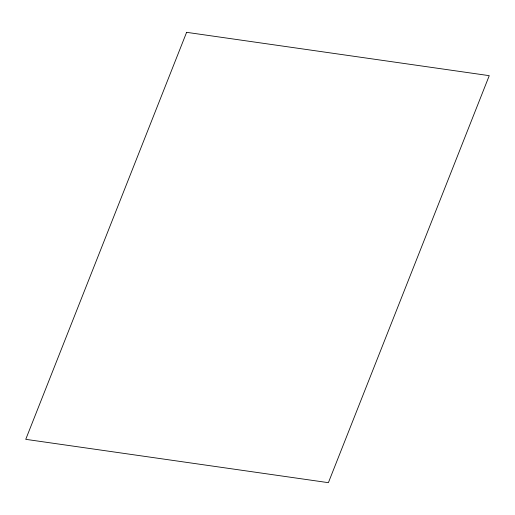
<?xml version="1.0" encoding="UTF-8"?>
<svg xmlns="http://www.w3.org/2000/svg" width="515" height="515" viewBox="0 0 515 515"><rect width="100%" height="100%" fill="white"/><g stroke="black" fill="none" stroke-linecap="round" stroke-linejoin="round"><path stroke-width="0.77" d="M186.61 32.329L25.75 439.334L328.39 482.671L489.25 75.666L186.61 32.329"/></g></svg>
